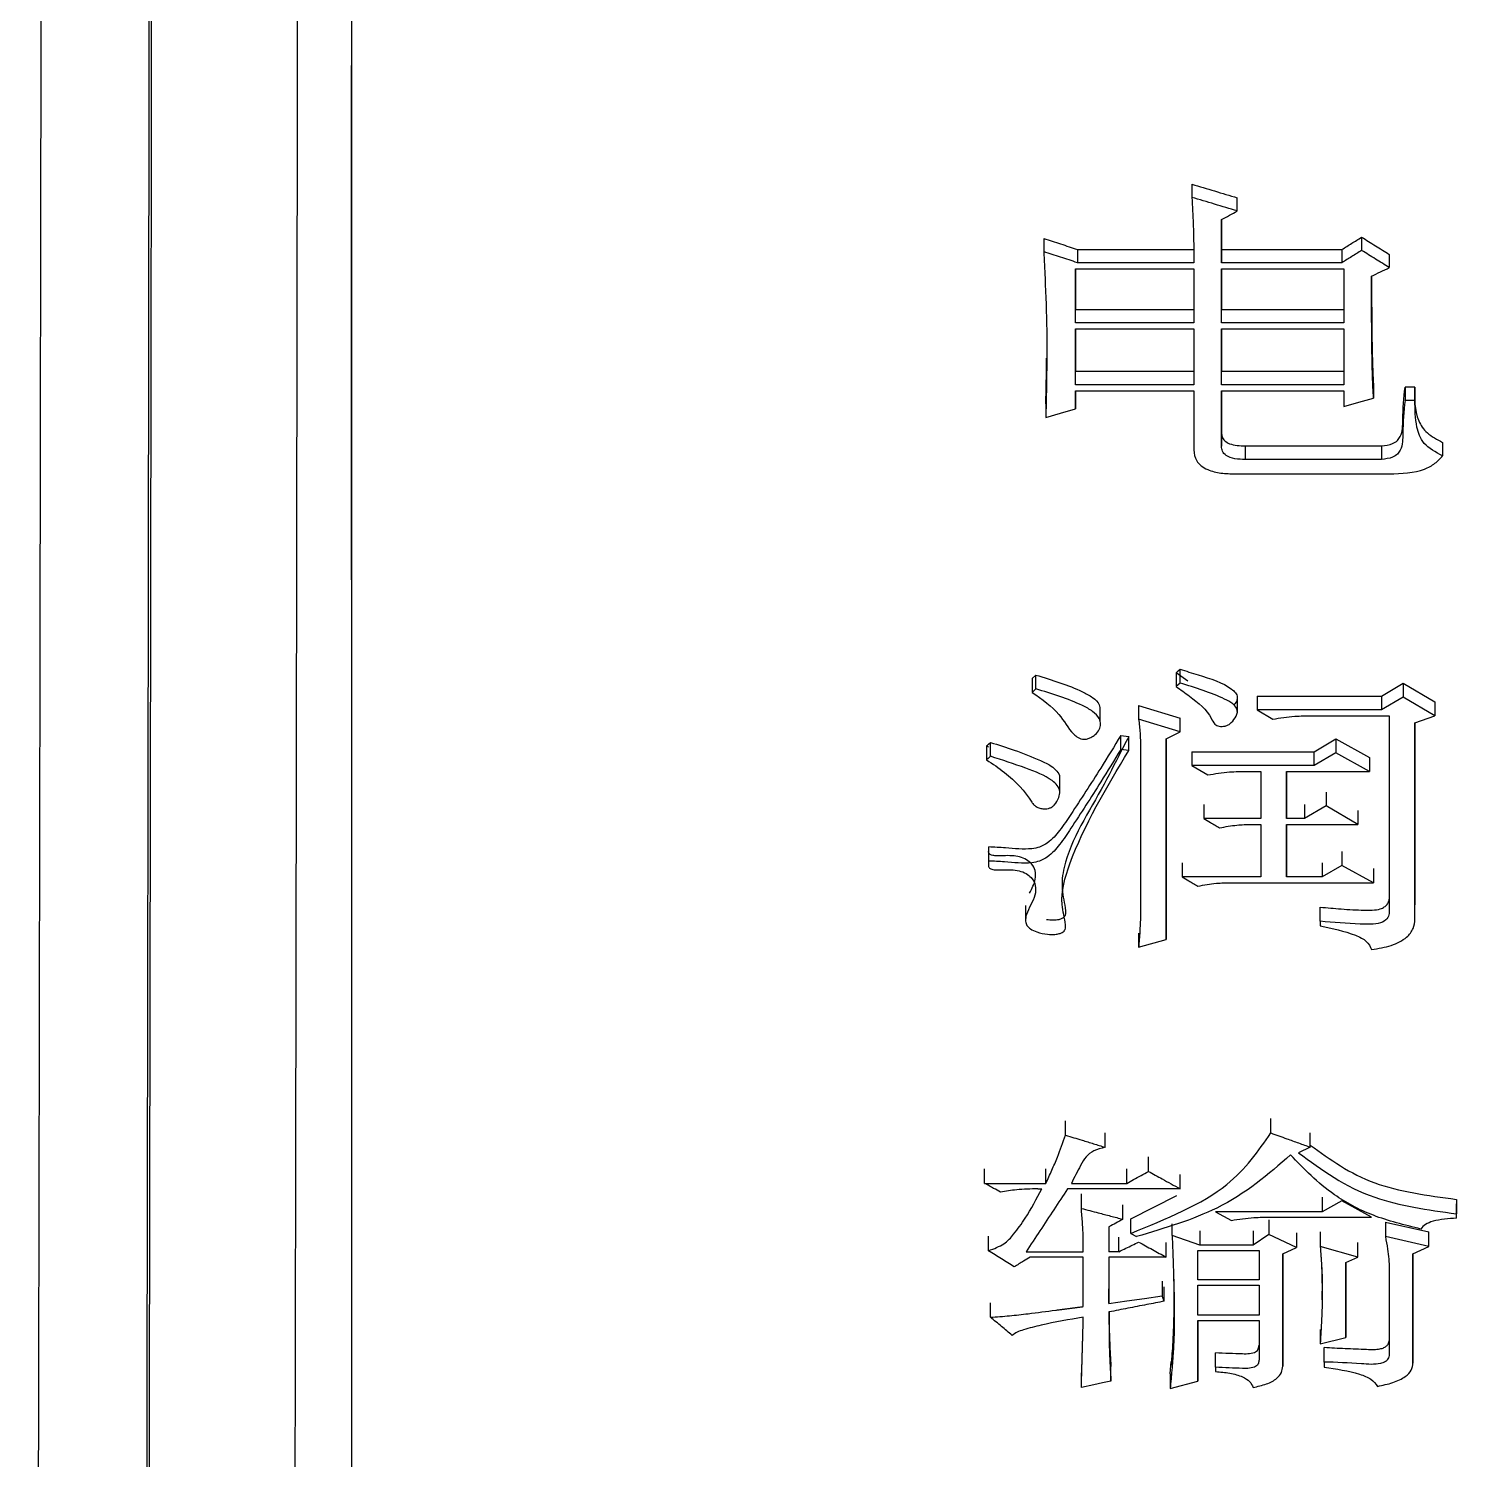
# Model space of a CAD drawing. Header units: millimetres. Extents: x 2126 to 3741, y 477 to 1658.
# Drawn here: x 2347.47 to 2355.29, y 827.18 to 835.02 of the extents above; entities that cross this region are included whole.
import ezdxf

# ---------------------------------------------------------------- set-up
doc = ezdxf.new("R2010")
doc.units = ezdxf.units.MM

msp = doc.modelspace()

# ---------------------------------------------------------------- linework, layer by layer
at = {"color": 7, "linetype": 'Continuous', "lineweight": 25}
for p, q in [((2353.8437, 834.1693), (2353.8437, 834.0971)), ((2354.0925, 834.0226), (2354.0925, 834.0949)), ((2354.006, 833.7392), (2354.006, 833.9753)), ((2354.006, 833.9753), (2354.006, 833.8118)), ((2353.0324, 833.8723), (2353.0324, 833.7998)), ((2353.2163, 833.8118), (2353.2163, 833.7392)), ((2353.2163, 833.8118), (2353.8545, 833.8118)), ((2354.006, 833.8118), (2354.006, 833.7392)), ((2354.006, 833.8118), (2354.6658, 833.8118)), ((2354.6658, 833.8118), (2354.6658, 833.7392)), ((2354.774, 833.8791), (2354.774, 833.8065)), ((2353.8545, 833.7392), (2353.2163, 833.7392)), ((2354.6658, 833.7392), (2354.006, 833.7392)), ((2354.9255, 833.7849), (2354.9255, 833.7123)), ((2353.2055, 833.7055), (2353.8545, 833.7055)), ((2353.2055, 833.4105), (2353.2055, 833.7055)), ((2353.2055, 833.7055), (2353.2055, 833.4836)), ((2353.8545, 833.7055), (2353.8545, 833.4105)), ((2354.006, 833.7055), (2354.6767, 833.7055)), ((2354.006, 833.4105), (2354.006, 833.7055)), ((2354.006, 833.7055), (2354.006, 833.4836)), ((2354.6767, 833.7055), (2354.6767, 833.4105)), ((2353.2055, 833.4105), (2353.2055, 833.4836)), ((2353.2055, 833.4836), (2353.8545, 833.4836)), ((2354.006, 833.4105), (2354.006, 833.4836)), ((2354.006, 833.4836), (2354.6767, 833.4836)), ((2353.8545, 833.4105), (2353.2055, 833.4105)), ((2353.2055, 833.3771), (2353.8545, 833.3771)), ((2353.2055, 833.0707), (2353.2055, 833.3771)), ((2353.2055, 833.3771), (2353.2055, 833.1442)), ((2353.8545, 833.3771), (2353.8546, 833.0707)), ((2354.6767, 833.4105), (2354.006, 833.4105)), ((2354.006, 833.3771), (2354.6767, 833.3771)), ((2354.006, 833.0707), (2354.006, 833.3771)), ((2354.006, 833.3771), (2354.006, 833.1442)), ((2354.6767, 833.3771), (2354.6767, 833.0707)), ((2353.2055, 833.0707), (2353.2055, 833.1442)), ((2353.2055, 833.1442), (2353.8546, 833.1442)), ((2354.006, 833.0707), (2354.006, 833.1442)), ((2354.006, 833.1442), (2354.6767, 833.1442)), ((2353.8546, 833.0707), (2353.2055, 833.0707)), ((2353.2055, 833.0376), (2353.8546, 833.0376)), ((2353.2055, 832.9382), (2353.2055, 833.0376)), ((2353.2055, 833.0376), (2353.2055, 833.0118)), ((2353.8546, 833.0376), (2353.8546, 832.7136)), ((2354.6767, 833.0707), (2354.006, 833.0707)), ((2354.006, 833.0376), (2354.6767, 833.0376)), ((2354.006, 832.7334), (2354.006, 833.0376)), ((2354.006, 833.0376), (2354.006, 832.8073)), ((2354.6767, 833.0376), (2354.6767, 832.9514)), ((2354.8389, 833.0714), (2354.8389, 832.9978)), ((2355.012, 833.0581), (2355.012, 832.9845)), ((2355.0661, 833.0581), (2355.012, 833.0581)), ((2355.0661, 832.9845), (2355.0661, 833.0581)), ((2353.0433, 832.9656), (2353.0433, 832.8918)), ((2353.2055, 833.0118), (2353.2055, 832.9382)), ((2355.0661, 832.9845), (2355.012, 832.9845)), ((2354.006, 832.8073), (2354.006, 832.7334)), ((2354.1358, 832.7349), (2354.1358, 832.6609)), ((2354.1358, 832.7349), (2354.8824, 832.7349)), ((2354.8824, 832.7349), (2354.8824, 832.6609)), ((2355.2176, 832.7547), (2355.2176, 832.6807)), ((2354.8824, 832.6609), (2354.1358, 832.6609)), ((2354.0817, 832.582), (2354.9255, 832.582)), ((2352.9676, 831.4607), (2352.9892, 831.4798)), ((2352.9676, 831.4607), (2352.9676, 831.385)), ((2353.7572, 831.4926), (2353.7572, 831.417)), ((2353.8208, 831.4458), (2353.7573, 831.4926)), ((2353.7788, 831.4362), (2353.7788, 831.5118)), ((2352.9892, 831.4042), (2352.9676, 831.385)), ((2354.8822, 831.3649), (2355.0012, 831.4351)), ((2355.0012, 831.4351), (2355.1743, 831.333)), ((2355.0012, 831.4351), (2355.0012, 831.3594)), ((2353.3407, 831.2272), (2353.3407, 831.3031)), ((2353.5517, 831.3139), (2353.7788, 831.2439)), ((2353.5517, 831.3139), (2353.5517, 831.238)), ((2354.0929, 831.277), (2354.0929, 831.3534)), ((2354.2007, 831.3649), (2354.2007, 831.2891)), ((2354.2007, 831.3649), (2354.8822, 831.3649)), ((2354.8822, 831.3649), (2354.8822, 831.2891)), ((2355.0012, 831.3594), (2354.8822, 831.2891)), ((2355.1743, 831.2572), (2355.0012, 831.3594)), ((2355.1743, 831.333), (2355.1743, 831.2572)), ((2353.7788, 831.168), (2353.5517, 831.238)), ((2353.7788, 831.168), (2353.7788, 831.2439)), ((2354.2007, 831.2891), (2354.2873, 831.238)), ((2354.8822, 831.2891), (2354.2007, 831.2891)), ((2354.5036, 831.2572), (2354.9255, 831.2572)), ((2354.9255, 831.2572), (2354.9255, 830.174)), ((2355.0661, 831.2189), (2355.1743, 831.2572)), ((2353.4543, 831.0726), (2353.4543, 831.1487)), ((2353.4543, 831.1487), (2353.4976, 831.1423)), ((2353.7031, 831.1298), (2353.7788, 831.168)), ((2355.0661, 830.1429), (2355.0661, 831.2189)), ((2355.0661, 831.2189), (2355.0661, 830.2202)), ((2352.7188, 831.0917), (2352.7188, 831.0155)), ((2352.729, 831.0844), (2352.7188, 831.0917)), ((2352.7404, 831.0345), (2352.7404, 831.1107)), ((2353.4976, 831.0662), (2353.4543, 831.0726)), ((2353.4976, 831.0662), (2353.4976, 831.1423)), ((2353.7031, 830.0313), (2353.7031, 831.1298)), ((2353.7031, 831.1298), (2353.7031, 830.1087)), ((2354.5144, 831.0599), (2354.6334, 831.1296)), ((2354.6334, 831.1296), (2354.8173, 831.0283)), ((2354.6334, 831.1296), (2354.6334, 831.0535)), ((2353.5625, 831.0599), (2353.5625, 830.2051)), ((2353.8438, 831.0599), (2353.8438, 830.9837)), ((2353.8438, 831.0599), (2354.5144, 831.0599)), ((2354.5144, 830.9837), (2354.5144, 831.0599)), ((2354.6334, 831.0535), (2354.5144, 830.9837)), ((2354.8173, 830.952), (2354.6334, 831.0535)), ((2354.8173, 831.0283), (2354.8173, 830.952)), ((2353.1196, 830.8381), (2353.1196, 830.915)), ((2353.8438, 830.9837), (2353.9303, 830.933)), ((2354.5144, 830.9837), (2353.8438, 830.9837)), ((2354.1466, 830.952), (2354.2224, 830.952)), ((2354.2224, 830.952), (2354.2224, 830.6932)), ((2354.363, 830.952), (2354.8173, 830.952)), ((2354.363, 830.6932), (2354.363, 830.952)), ((2354.363, 830.952), (2354.363, 830.7697)), ((2354.5793, 830.839), (2354.5793, 830.7625)), ((2353.9087, 830.7697), (2353.9087, 830.6932)), ((2354.363, 830.7697), (2354.363, 830.6932)), ((2354.4603, 830.7697), (2354.4603, 830.6932)), ((2354.5793, 830.7625), (2354.4603, 830.6932)), ((2354.7524, 830.6617), (2354.5793, 830.7625)), ((2354.2224, 830.6932), (2353.9087, 830.6932)), ((2354.4603, 830.6932), (2354.363, 830.6932)), ((2354.7524, 830.7383), (2354.7524, 830.6617)), ((2354.1683, 830.6617), (2354.2224, 830.6617)), ((2354.2224, 830.6617), (2354.2224, 830.3734)), ((2354.363, 830.6617), (2354.7524, 830.6617)), ((2354.363, 830.3734), (2354.363, 830.6617)), ((2354.363, 830.6617), (2354.363, 830.4504)), ((2352.7296, 830.5127), (2352.7296, 830.4359)), ((2353.7897, 830.4503), (2353.7897, 830.3734)), ((2354.363, 830.4503), (2354.363, 830.3734)), ((2354.5577, 830.4503), (2354.5577, 830.3734)), ((2354.6659, 830.5127), (2354.6659, 830.4359)), ((2354.2224, 830.3734), (2353.7897, 830.3734)), ((2354.5577, 830.3734), (2354.363, 830.3734)), ((2354.6659, 830.4359), (2354.5577, 830.3734)), ((2354.839, 830.3421), (2354.6659, 830.4359)), ((2354.839, 830.4191), (2354.839, 830.3421)), ((2354.0601, 830.3421), (2354.839, 830.3421)), ((2352.9321, 830.2165), (2352.9321, 830.1388)), ((2353.5625, 830.2822), (2353.5625, 830.2051)), ((2354.5469, 830.1305), (2354.5469, 830.2077)), ((2355.0661, 830.1429), (2355.0661, 830.2201)), ((2354.5469, 830.1305), (2354.5469, 830.1057)), ((2353.5517, 830.0653), (2353.5517, 829.988)), ((2353.7031, 830.1086), (2353.7031, 830.0313)), ((2353.5517, 829.988), (2353.7031, 830.0313)), ((2353.1515, 828.9588), (2353.1515, 829.0373)), ((2354.2765, 828.9708), (2354.2765, 829.0493)), ((2353.3678, 828.8926), (2353.3678, 828.9715)), ((2354.4928, 828.8926), (2354.4928, 828.9712)), ((2354.4928, 828.8926), (2354.4279, 828.8625)), ((2353.6058, 828.7606), (2353.6058, 828.8393)), ((2352.708, 828.6948), (2352.708, 828.7736)), ((2353.0433, 828.6948), (2353.0433, 828.7736)), ((2353.4868, 828.6947), (2353.4868, 828.7736)), ((2353.7789, 828.6649), (2353.7789, 828.7437)), ((2352.708, 828.6948), (2353.0433, 828.6948)), ((2353, 828.6649), (2353.0217, 828.6649)), ((2353.7789, 828.6649), (2353.1623, 828.6649)), ((2353.1839, 828.6948), (2353.4868, 828.6947)), ((2353.238, 828.5575), (2353.238, 828.6365)), ((2353.4652, 828.498), (2353.4652, 828.577)), ((2353.5084, 828.5003), (2353.7615, 828.6289)), ((2354.5577, 828.6186), (2354.5577, 828.5396)), ((2354.6659, 828.5992), (2354.5577, 828.5396)), ((2354.8282, 828.5099), (2354.6659, 828.5992)), ((2355.2933, 828.6067), (2355.2933, 828.5277)), ((2355.2933, 828.5039), (2355.2933, 828.583)), ((2353.9736, 828.5396), (2354.0601, 828.492)), ((2354.5577, 828.5396), (2353.9736, 828.5396)), ((2354.2657, 828.494), (2354.2657, 828.4148)), ((2354.2765, 828.5099), (2354.8282, 828.5099)), ((2354.9039, 828.4825), (2355.1419, 828.4293)), ((2354.9039, 828.4821), (2354.9039, 828.403)), ((2355.2933, 828.5039), (2355.2933, 828.5277)), ((2352.7296, 828.3259), (2352.7296, 828.4052)), ((2353.3895, 828.4564), (2353.3895, 828.32)), ((2353.5084, 828.4208), (2353.5409, 828.403)), ((2353.7356, 828.4089), (2353.7356, 828.4723)), ((2353.887, 828.3556), (2353.7356, 828.4089)), ((2353.887, 828.4348), (2353.887, 828.3556)), ((2354.1791, 828.4348), (2354.1791, 828.3556)), ((2354.2657, 828.4148), (2354.1791, 828.3556)), ((2354.4171, 828.3437), (2354.2657, 828.4148)), ((2354.4171, 828.4229), (2354.4171, 828.3437)), ((2354.5469, 828.4289), (2354.5469, 828.3496)), ((2355.1419, 828.3496), (2354.9039, 828.403)), ((2355.1419, 828.3496), (2355.1419, 828.4289)), ((2353.3895, 828.3993), (2353.3895, 828.32)), ((2353.4435, 828.32), (2353.4435, 828.3993)), ((2353.7032, 828.2905), (2353.7032, 828.3698)), ((2353.8762, 828.326), (2354.2116, 828.326)), ((2353.8762, 828.1665), (2353.8762, 828.326)), ((2354.1791, 828.3556), (2353.887, 828.3556)), ((2354.2116, 828.326), (2354.2116, 828.1665)), ((2354.3414, 828.3082), (2354.4171, 828.3437)), ((2354.7524, 828.2905), (2354.5469, 828.3496)), ((2354.7524, 828.2905), (2354.7524, 828.3698)), ((2355.0553, 828.3082), (2355.1419, 828.3496)), ((2352.9351, 828.32), (2353.2488, 828.32)), ((2353.2488, 828.2905), (2352.9568, 828.2905)), ((2353.2488, 828.0196), (2353.2488, 828.2905)), ((2353.4435, 828.32), (2353.3895, 828.32)), ((2353.7032, 828.2905), (2353.3895, 828.2905)), ((2353.3895, 828.2905), (2353.3895, 828.0372)), ((2353.8762, 828.1665), (2353.8762, 828.246)), ((2354.3414, 827.6927), (2354.3414, 828.3082)), ((2354.3414, 828.3082), (2354.3414, 827.7732)), ((2354.6875, 828.2609), (2354.7524, 828.2905)), ((2355.0553, 827.7101), (2355.0553, 828.3082)), ((2355.0553, 828.3082), (2355.0553, 827.7906)), ((2354.9255, 828.2255), (2354.9255, 827.7508)), ((2353.3895, 828.0372), (2353.3895, 828.1168)), ((2353.6815, 828.1579), (2353.6815, 828.0783)), ((2353.6923, 828.0489), (2353.6923, 828.1285)), ((2354.2116, 828.1665), (2353.8762, 828.1665)), ((2353.8762, 828.1371), (2354.2116, 828.1371)), ((2353.8762, 827.9727), (2353.8762, 828.1371)), ((2354.2116, 828.1371), (2354.2116, 827.9727)), ((2352.7404, 827.961), (2352.7404, 828.0407)), ((2353.6923, 828.0489), (2353.6815, 828.0783)), ((2353.8762, 827.9727), (2353.8762, 828.0524)), ((2354.2116, 827.9727), (2353.8762, 827.9727)), ((2353.8762, 827.9434), (2354.2116, 827.9434)), ((2353.8762, 827.6114), (2353.8762, 827.9434)), ((2353.8762, 827.9434), (2353.8762, 827.692)), ((2354.2116, 827.9434), (2354.2116, 827.7276)), ((2354.5469, 827.8948), (2354.5469, 827.8149)), ((2354.6875, 827.9297), (2354.6875, 827.8499)), ((2354.2116, 827.8074), (2354.2116, 827.7274)), ((2354.5469, 827.8149), (2354.6875, 827.8499)), ((2354.5685, 827.7159), (2354.5685, 827.7959)), ((2355.0553, 827.7901), (2355.0553, 827.7101)), ((2353.7248, 827.6515), (2353.7305, 827.719)), ((2353.9736, 827.6869), (2353.9736, 827.7669)), ((2354.3414, 827.7727), (2354.3414, 827.6927)), ((2354.5685, 827.7159), (2354.5685, 827.6869)), ((2353.238, 827.5767), (2353.238, 827.6569)), ((2353.4003, 827.6114), (2353.4003, 827.692)), ((2353.7248, 827.6511), (2353.7248, 827.5709)), ((2353.8762, 827.6916), (2353.8762, 827.6114)), ((2353.9736, 827.6869), (2353.9736, 827.6636)), ((2353.7248, 827.5709), (2353.8762, 827.6114))]:
    msp.add_line(p, q, dxfattribs=at)
at = {"color": 7, "linetype": 'Continuous', "lineweight": 25, "flags": 128}
for points in [[(2354.6767, 832.9514), (2354.7578, 832.9746), (2354.8389, 832.9978)], [(2353.0433, 832.8918), (2353.1244, 832.915), (2353.2055, 832.9382)], [(2352.9892, 831.4042), (2352.9892, 831.4322), (2352.9892, 831.456), (2352.9892, 831.4798)], [(2353.7572, 831.4926), (2353.7627, 831.4974), (2353.7681, 831.5022), (2353.7788, 831.5118)], [(2353.7788, 831.4362), (2353.768, 831.4266), (2353.7572, 831.417)], [(2352.7188, 831.0917), (2352.7243, 831.0965), (2352.7298, 831.1013), (2352.7404, 831.1107)], [(2352.7404, 831.0345), (2352.7349, 831.0297), (2352.7269, 831.0226), (2352.7188, 831.0155)], [(2352.7296, 830.5377), (2352.7296, 830.5093), (2352.7296, 830.4609)], [(2353.5084, 828.4208), (2353.5084, 828.4561), (2353.5084, 828.4782), (2353.5084, 828.4999)], [(2353.3895, 828.0372), (2353.4868, 828.0509), (2353.5842, 828.0646), (2353.6815, 828.0783)], [(2353.4003, 827.6114), (2353.3533, 827.6014), (2353.3063, 827.5913), (2353.238, 827.5767)]]:
    msp.add_lwpolyline(points, dxfattribs=at)
at = {"color": 7, "linetype": 'Continuous', "lineweight": 25}
for points, knots in [([(2347.566, 903.2699), (2347.5668, 900.2452), (2347.5685, 894.2087), (2347.5688, 885.0556), (2347.5675, 876.0137), (2347.5645, 867.1863), (2347.5599, 858.6941), (2347.5547, 851.8497), (2347.5496, 846.3926), (2347.5449, 842.0398), (2347.5394, 837.5819), (2347.5328, 833.1033), (2347.5256, 828.9695), (2347.5179, 825.229), (2347.5097, 821.9108), (2347.5007, 818.8755), (2347.4908, 816.2233), (2347.4801, 813.9884), (2347.4725, 813.0105), (2347.4687, 812.5113)], [0, 0, 0, 0, 0.074691, 0.149062, 0.223115, 0.296848, 0.370262, 0.443356, 0.483243, 0.526636, 0.573536, 0.623941, 0.677851, 0.725458, 0.775499, 0.827974, 0.882883, 0.940225, 1, 1, 1, 1]), ([(2348.0737, 813.2543), (2348.0782, 813.9792), (2348.0874, 815.4289), (2348.1003, 819.2192), (2348.1123, 824.1173), (2348.1233, 830.158), (2348.133, 837.2059), (2348.1413, 845.1488), (2348.148, 853.8486), (2348.1531, 863.1554), (2348.1559, 871.5973), (2348.1572, 878.8774), (2348.1574, 882.881), (2348.1575, 884.8828)], [0, 0, 0, 0, 0.0981345, 0.196269, 0.2944034, 0.3925379, 0.4906723, 0.5888066, 0.686941, 0.7850753, 0.8832097, 0.9416048, 1, 1, 1, 1]), ([(2348.0876, 813.7911), (2348.0909, 814.2908), (2348.0974, 815.2767), (2348.1067, 817.5572), (2348.1154, 820.318), (2348.1234, 823.5464), (2348.1307, 827.157), (2348.1384, 831.703), (2348.1461, 837.3062), (2348.1533, 844.0249), (2348.1591, 850.9275), (2348.1636, 857.857), (2348.1668, 864.681), (2348.1691, 871.2911), (2348.1704, 877.6009), (2348.1708, 882.1053), (2348.1709, 884.488), (2348.1709, 884.8828)], [0, 0, 0, 0, 0.07139, 0.140843, 0.208359, 0.273937, 0.337578, 0.399281, 0.488173, 0.572709, 0.652888, 0.72871, 0.800173, 0.867277, 0.930021, 0.988406, 1, 1, 1, 1]), ([(2348.969, 884.8828), (2348.9689, 883.6105), (2348.9688, 881.2841), (2348.9684, 877.9206), (2348.9679, 874.7875), (2348.9672, 871.6713), (2348.9662, 868.5776), (2348.9651, 865.5121), (2348.9638, 862.4806), (2348.9617, 858.2266), (2348.9584, 852.6862), (2348.9532, 845.9423), (2348.9465, 839.2147), (2348.9391, 833.4937), (2348.9315, 828.7732), (2348.9241, 824.9705), (2348.9159, 821.5364), (2348.9068, 818.578), (2348.8971, 816.1245), (2348.8903, 815.079), (2348.8868, 814.5471)], [0, 0, 0, 0, 0.037781, 0.069081, 0.100468, 0.131943, 0.163506, 0.195157, 0.226895, 0.258722, 0.330934, 0.408983, 0.49287, 0.582593, 0.645672, 0.711347, 0.779618, 0.850484, 0.923944, 1, 1, 1, 1]), ([(2349.237, 877.7438), (2349.237, 877.0974), (2349.2371, 873.8621), (2349.2371, 868.1101), (2349.2372, 861.9106), (2349.2372, 855.9011), (2349.2373, 851.2617), (2349.2373, 845.7245), (2349.2373, 841.5161), (2349.2374, 836.5816), (2349.2374, 831.9839), (2349.2375, 827.8888), (2349.2375, 824.2072), (2349.2376, 821.5987), (2349.2376, 818.7886), (2349.2377, 816.9183), (2349.2378, 814.8901), (2349.2379, 814.1338), (2349.2379, 813.6051)], [0, 0, 0, 0, 0.020124, 0.100733, 0.181328, 0.221587, 0.302184, 0.342442, 0.423039, 0.463298, 0.543894, 0.624491, 0.664749, 0.745346, 0.785604, 0.8662, 0.906458, 1, 1, 1, 1]), ([(2349.2374, 832.0008), (2349.2374, 832.4403), (2349.2374, 833.3214), (2349.2374, 834.319), (2349.2374, 834.8189)], [0, 0, 0, 0, 0.498815, 1, 1, 1, 1]), ([(2353.8437, 834.1693), (2353.8852, 834.1569), (2353.9681, 834.1321), (2354.0511, 834.1073), (2354.0925, 834.0949)], [0, 0, 0, 0, 0.5, 1, 1, 1, 1]), ([(2353.8437, 834.0971), (2353.8465, 834.048), (2353.8513, 833.9637), (2353.8538, 833.8444), (2353.8543, 833.7743), (2353.8545, 833.7392)], [0, 0, 0, 0, 0.41049, 0.705225, 1, 1, 1, 1]), ([(2354.0925, 834.0226), (2354.0511, 834.035), (2353.9681, 834.0599), (2353.8852, 834.0847), (2353.8437, 834.0971)], [0, 0, 0, 0, 0.499999, 1, 1, 1, 1]), ([(2354.006, 833.9753), (2354.0204, 833.9832), (2354.0493, 833.9989), (2354.0781, 834.0147), (2354.0925, 834.0226)], [0, 0, 0, 0, 0.500001, 1, 1, 1, 1]), ([(2353.0324, 833.8723), (2353.0631, 833.8622), (2353.1244, 833.8421), (2353.1857, 833.8219), (2353.2163, 833.8118)], [0, 0, 0, 0, 0.5, 1, 1, 1, 1]), ([(2354.6658, 833.8118), (2354.6839, 833.823), (2354.7199, 833.8454), (2354.756, 833.8678), (2354.774, 833.8791)], [0, 0, 0, 0, 0.5, 1, 1, 1, 1]), ([(2354.774, 833.8791), (2354.7993, 833.8634), (2354.8497, 833.832), (2354.9002, 833.8006), (2354.9255, 833.7849)], [0, 0, 0, 0, 0.499999, 1, 1, 1, 1]), ([(2353.0324, 833.7998), (2353.0347, 833.7517), (2353.0414, 833.6073), (2353.0495, 833.3837), (2353.0485, 833.1292), (2353.045, 832.9709), (2353.0433, 832.8918)], [0, 0, 0, 0, 0.157705, 0.473128, 0.736533, 1, 1, 1, 1]), ([(2353.2163, 833.7392), (2353.1857, 833.7493), (2353.1244, 833.7695), (2353.0631, 833.7897), (2353.0324, 833.7998)], [0, 0, 0, 0, 0.5, 1, 1, 1, 1]), ([(2354.774, 833.8065), (2354.756, 833.7953), (2354.7199, 833.7728), (2354.6839, 833.7504), (2354.6658, 833.7392)], [0, 0, 0, 0, 0.499999, 1, 1, 1, 1]), ([(2354.9255, 833.7123), (2354.9002, 833.728), (2354.8497, 833.7594), (2354.7993, 833.7908), (2354.774, 833.8065)], [0, 0, 0, 0, 0.499999, 1, 1, 1, 1]), ([(2354.8281, 833.6652), (2354.8443, 833.673), (2354.8768, 833.6887), (2354.9092, 833.7044), (2354.9255, 833.7123)], [0, 0, 0, 0, 0.5, 1, 1, 1, 1]), ([(2354.8389, 832.9978), (2354.837, 833.0362), (2354.8347, 833.0795), (2354.8327, 833.1422), (2354.8314, 833.2049), (2354.8298, 833.2822), (2354.8294, 833.3596), (2354.829, 833.4081), (2354.8288, 833.4421), (2354.8287, 833.4615), (2354.8287, 833.4736), (2354.8286, 833.4833), (2354.8286, 833.493), (2354.8285, 833.5028), (2354.8285, 833.5149), (2354.8285, 833.5246), (2354.8284, 833.5368), (2354.8284, 833.5465), (2354.8284, 833.5587), (2354.8283, 833.5684), (2354.8283, 833.5781), (2354.8283, 833.5879), (2354.8283, 833.5976), (2354.8282, 833.6098), (2354.8282, 833.6183), (2354.8282, 833.6268), (2354.8282, 833.6317), (2354.8282, 833.6378), (2354.8282, 833.6426), (2354.8281, 833.6475), (2354.8281, 833.6523), (2354.8281, 833.6582), (2354.8281, 833.6629), (2354.8281, 833.6652)], [0, 0, 0, 0, 0.174064, 0.195822, 0.282854, 0.456917, 0.543949, 0.63098, 0.674496, 0.696253, 0.718011, 0.72889, 0.739769, 0.761527, 0.772406, 0.794164, 0.805043, 0.8268, 0.837679, 0.859437, 0.870316, 0.881195, 0.902953, 0.913832, 0.93559, 0.941029, 0.951908, 0.957347, 0.968226, 0.973666, 0.979105, 0.989553, 1, 1, 1, 1]), ([(2354.8283, 833.6653), (2354.8285, 833.6117), (2354.8287, 833.5191), (2354.8296, 833.4076), (2354.8302, 833.3399), (2354.8308, 833.306), (2354.8314, 833.2819), (2354.8324, 833.2288), (2354.8344, 833.1569), (2354.8377, 833.0949), (2354.8389, 833.0714)], [0, 0, 0, 0, 0.269347, 0.464835, 0.56258, 0.611452, 0.635888, 0.68476, 0.880254, 1, 1, 1, 1]), ([(2353.0433, 832.9656), (2353.0444, 833.0129), (2353.0465, 833.0961), (2353.0469, 833.1799), (2353.0471, 833.2161)], [0, 0, 0, 0, 0.568277, 1, 1, 1, 1]), ([(2354.8824, 832.7349), (2354.9042, 832.7376), (2354.9381, 832.7417), (2354.9716, 832.7639), (2355.0001, 832.8073), (2354.9971, 832.9083), (2355.0061, 832.9986), (2355.012, 833.0581)], [0, 0, 0, 0, 0.11952, 0.186238, 0.251201, 0.506978, 1, 1, 1, 1]), ([(2355.0661, 833.0581), (2355.0639, 832.9955), (2355.0609, 832.908), (2355.1276, 832.8015), (2355.1872, 832.7705), (2355.2176, 832.7547)], [0, 0, 0, 0, 0.552607, 0.772172, 1, 1, 1, 1]), ([(2355.012, 832.9845), (2355.0061, 832.925), (2354.9971, 832.8345), (2355.0001, 832.7334), (2354.9716, 832.6899), (2354.9381, 832.6677), (2354.9042, 832.6636), (2354.8824, 832.6609)], [0, 0, 0, 0, 0.493123, 0.748949, 0.813909, 0.880596, 1, 1, 1, 1]), ([(2355.2176, 832.6807), (2355.1794, 832.7016), (2355.1046, 832.7426), (2355.0676, 832.8568), (2355.0667, 832.9361), (2355.0661, 832.9845)], [0, 0, 0, 0, 0.287877, 0.565058, 1, 1, 1, 1]), ([(2354.006, 832.8073), (2354.0065, 832.7996), (2354.0076, 832.7842), (2354.0223, 832.7623), (2354.063, 832.738), (2354.1056, 832.7362), (2354.1358, 832.7349)], [0, 0, 0, 0, 0.177833, 0.357864, 0.544114, 1, 1, 1, 1]), ([(2354.1358, 832.6609), (2354.117, 832.6615), (2354.08, 832.6627), (2354.0321, 832.6784), (2354.0082, 832.706), (2354.0067, 832.7243), (2354.006, 832.7334)], [0, 0, 0, 0, 0.293264, 0.577264, 0.790624, 1, 1, 1, 1]), ([(2353.8546, 832.7136), (2353.8566, 832.6928), (2353.8608, 832.6507), (2353.9223, 832.6026), (2354.0031, 832.5842), (2354.0554, 832.5827), (2354.0817, 832.582)], [0, 0, 0, 0, 0.266734, 0.54095, 0.768753, 1, 1, 1, 1]), ([(2354.9255, 832.582), (2354.9936, 832.5842), (2355.0877, 832.5873), (2355.1787, 832.6384), (2355.2047, 832.6667), (2355.2176, 832.6807)], [0, 0, 0, 0, 0.57016, 0.787713, 1, 1, 1, 1]), ([(2352.9892, 831.4798), (2353.0776, 831.4528), (2353.1887, 831.419), (2353.3005, 831.3591), (2353.335, 831.3274), (2353.3383, 831.3068), (2353.3392, 831.3016)], [0, 0, 0, 0, 0.631823, 0.79327, 0.948374, 1, 1, 1, 1]), ([(2353.7788, 831.5118), (2353.8114, 831.5016), (2353.9096, 831.4708), (2354.0264, 831.4357), (2354.0841, 831.383), (2354.0955, 831.3593), (2354.0896, 831.3353), (2354.0793, 831.3213), (2354.0741, 831.3143)], [0, 0, 0, 0, 0.229685, 0.691562, 0.770769, 0.85031, 0.924651, 1, 1, 1, 1]), ([(2352.9676, 831.385), (2353.0226, 831.3466), (2353.1201, 831.2788), (2353.1667, 831.1818), (2353.2144, 831.1392), (2353.2348, 831.1301), (2353.2528, 831.127), (2353.272, 831.1301), (2353.2934, 831.1389), (2353.3177, 831.1551), (2353.3387, 831.1801), (2353.3448, 831.2108), (2353.3372, 831.2468), (2353.3013, 831.2833), (2353.1878, 831.3431), (2353.0772, 831.3771), (2352.9892, 831.4042)], [0, 0, 0, 0, 0.207529, 0.367372, 0.400836, 0.41667, 0.431354, 0.448141, 0.466694, 0.497248, 0.538464, 0.578549, 0.619959, 0.682145, 0.746849, 1, 1, 1, 1]), ([(2353.7573, 831.417), (2353.7818, 831.3995), (2353.8557, 831.3468), (2353.9373, 831.2796), (2353.9609, 831.2171), (2353.9794, 831.2033), (2353.9934, 831.1989), (2354.0095, 831.1978), (2354.027, 831.2), (2354.0453, 831.2067), (2354.0676, 831.2251), (2354.0833, 831.2492), (2354.0955, 831.2764), (2354.0887, 831.3002), (2354.0665, 831.3264), (2354.003, 831.3597), (2353.9058, 831.3974), (2353.8213, 831.4232), (2353.7788, 831.4362)], [0, 0, 0, 0, 0.109185, 0.329159, 0.383764, 0.397994, 0.412315, 0.428913, 0.44575, 0.465116, 0.490353, 0.552222, 0.585254, 0.61868, 0.660425, 0.720614, 0.859403, 1, 1, 1, 1]), ([(2353.5517, 831.238), (2353.555, 831.2127), (2353.5606, 831.1704), (2353.5618, 831.1109), (2353.5623, 831.0769), (2353.5625, 831.0599)], [0, 0, 0, 0, 0.426865, 0.713404, 1, 1, 1, 1]), ([(2354.2873, 831.238), (2354.327, 831.2444), (2354.3982, 831.2557), (2354.4713, 831.2567), (2354.5036, 831.2572)], [0, 0, 0, 0, 0.558835, 1, 1, 1, 1]), ([(2353.4543, 831.1487), (2353.4179, 831.0891), (2353.329, 830.9438), (2353.2163, 830.7706), (2353.1245, 830.6322), (2353.0705, 830.5696), (2353.0136, 830.5364), (2352.9342, 830.521), (2352.8392, 830.5328), (2352.7604, 830.5364), (2352.7296, 830.5378)], [0, 0, 0, 0, 0.221958, 0.540906, 0.653572, 0.74861, 0.789223, 0.822078, 0.930486, 1, 1, 1, 1]), ([(2353.4543, 831.0726), (2353.4179, 831.0129), (2353.3291, 830.8676), (2353.2164, 830.6942), (2353.1245, 830.5556), (2353.0705, 830.4927), (2353.0133, 830.4594), (2352.9322, 830.4439), (2352.8374, 830.4558), (2352.7587, 830.4595), (2352.7296, 830.4609)], [0, 0, 0, 0, 0.221772, 0.540825, 0.653503, 0.748944, 0.789647, 0.822549, 0.93445, 1, 1, 1, 1]), ([(2352.7404, 831.1107), (2352.7839, 831.0972), (2352.8783, 831.0679), (2352.9884, 831.0239), (2353.0695, 830.9859), (2353.1059, 830.9547), (2353.1205, 830.9303), (2353.1186, 830.917), (2353.1183, 830.9151)], [0, 0, 0, 0, 0.286903, 0.6225, 0.772264, 0.876903, 0.981839, 1, 1, 1, 1]), ([(2353.4976, 831.1423), (2353.4884, 831.1249), (2353.4422, 831.038), (2353.3262, 830.7978), (2353.1548, 830.545), (2353.1247, 830.3061), (2353.1495, 830.2205), (2353.1518, 830.1688), (2353.144, 830.1538), (2353.1316, 830.1448), (2353.1112, 830.138), (2353.0818, 830.1346), (2353.0595, 830.1374), (2353.0473, 830.1389)], [0, 0, 0, 0, 0.049956, 0.249704, 0.686626, 0.796056, 0.90562, 0.927942, 0.938242, 0.948634, 0.960298, 0.978294, 1, 1, 1, 1]), ([(2352.7188, 831.0155), (2352.7523, 830.993), (2352.8537, 830.925), (2352.9331, 830.8369), (2352.9769, 830.768), (2352.9942, 830.7557), (2353.0156, 830.7486), (2353.0375, 830.7462), (2353.0576, 830.7483), (2353.0753, 830.7552), (2353.0985, 830.7748), (2353.1149, 830.8049), (2353.1228, 830.8422), (2353.1091, 830.8751), (2353.0531, 830.9247), (2352.9226, 830.9757), (2352.8048, 831.0137), (2352.7404, 831.0345)], [0, 0, 0, 0, 0.118687, 0.359196, 0.382949, 0.402078, 0.421221, 0.441113, 0.455768, 0.470499, 0.490908, 0.548405, 0.590663, 0.633125, 0.674263, 0.821869, 1, 1, 1, 1]), ([(2352.7296, 830.4359), (2352.7297, 830.433), (2352.73, 830.4282), (2352.7346, 830.4219), (2352.7421, 830.4173), (2352.7587, 830.4128), (2352.8006, 830.4116), (2352.8528, 830.4157), (2352.9083, 830.4059), (2352.9445, 830.3889), (2352.9728, 830.3621), (2352.9903, 830.3229), (2352.9848, 830.2538), (2352.9403, 830.1921), (2352.9296, 830.1354), (2352.9376, 830.1079), (2352.959, 830.0869), (2352.9981, 830.0693), (2353.045, 830.0592), (2353.0879, 830.0577), (2353.1156, 830.0617), (2353.133, 830.0682), (2353.1438, 830.0765), (2353.1519, 830.0911), (2353.1496, 830.1405), (2353.1152, 830.2589), (2353.2107, 830.588), (2353.3754, 830.8625), (2353.4976, 831.0662)], [0, 0, 0, 0, 0.005261, 0.008837, 0.012422, 0.017277, 0.029828, 0.061172, 0.078769, 0.096459, 0.112862, 0.137643, 0.170618, 0.238675, 0.261666, 0.275651, 0.289759, 0.306991, 0.331345, 0.347224, 0.357105, 0.364402, 0.370592, 0.376767, 0.392657, 0.46137, 0.600195, 1, 1, 1, 1]), ([(2353.9303, 830.933), (2353.97, 830.9393), (2354.0412, 830.9506), (2354.1144, 830.9516), (2354.1466, 830.952)], [0, 0, 0, 0, 0.558836, 1, 1, 1, 1]), ([(2353.9087, 830.6932), (2353.921, 830.686), (2353.9416, 830.674), (2353.9705, 830.6572), (2353.987, 830.6476), (2353.9952, 830.6428)], [0, 0, 0, 0, 0.42837, 0.714189, 1, 1, 1, 1]), ([(2353.9952, 830.6428), (2354.0269, 830.6486), (2354.0836, 830.6588), (2354.1423, 830.6608), (2354.1683, 830.6617)], [0, 0, 0, 0, 0.558879, 1, 1, 1, 1]), ([(2352.9542, 830.2854), (2352.9674, 830.3103), (2352.9886, 830.3503), (2352.9884, 830.406), (2352.97, 830.443), (2352.9396, 830.4693), (2352.9015, 830.4846), (2352.8565, 830.4912), (2352.8173, 830.4899), (2352.7839, 830.4891), (2352.7624, 830.4898), (2352.7469, 830.4927), (2352.7376, 830.4966), (2352.7316, 830.5022), (2352.7296, 830.5079), (2352.7296, 830.5115), (2352.7296, 830.5128)], [0, 0, 0, 0, 0.228435, 0.365959, 0.47747, 0.560756, 0.644414, 0.72173, 0.812952, 0.861162, 0.908003, 0.931324, 0.949965, 0.968751, 0.989061, 1, 1, 1, 1]), ([(2352.7296, 830.4609), (2352.7296, 830.4562), (2352.7296, 830.4479), (2352.7296, 830.4395), (2352.7296, 830.4359)], [0, 0, 0, 0, 0.56, 1, 1, 1, 1]), ([(2353.7897, 830.3734), (2353.802, 830.3662), (2353.8226, 830.3543), (2353.8515, 830.3377), (2353.868, 830.3282), (2353.8762, 830.3234)], [0, 0, 0, 0, 0.428365, 0.714185, 1, 1, 1, 1]), ([(2353.8762, 830.3234), (2353.9098, 830.3295), (2353.97, 830.3405), (2354.0325, 830.3416), (2354.0601, 830.3421)], [0, 0, 0, 0, 0.558545, 1, 1, 1, 1]), ([(2354.5469, 830.2078), (2354.5852, 830.2045), (2354.6653, 830.1975), (2354.7608, 830.1918), (2354.8325, 830.1913), (2354.872, 830.1956), (2354.8989, 830.2084), (2354.9152, 830.2235), (2354.9226, 830.2384), (2354.9248, 830.2481), (2354.9255, 830.2512)], [0, 0, 0, 0, 0.268829, 0.56133, 0.664341, 0.768404, 0.830798, 0.892792, 0.965759, 1, 1, 1, 1]), ([(2353.5625, 830.2051), (2353.5622, 830.1833), (2353.5617, 830.1397), (2353.5583, 830.0672), (2353.5541, 830.0168), (2353.5517, 829.988)], [0, 0, 0, 0, 0.300385, 0.600783, 1, 1, 1, 1]), ([(2354.9255, 830.174), (2354.9226, 830.1639), (2354.9168, 830.1433), (2354.8786, 830.1177), (2354.8223, 830.1134), (2354.7119, 830.1165), (2354.6199, 830.1243), (2354.5469, 830.1305)], [0, 0, 0, 0, 0.1108835, 0.2260486, 0.356903, 0.4892019, 1, 1, 1, 1]), ([(2354.8281, 829.9756), (2354.8652, 829.9817), (2354.9379, 829.9937), (2355.0208, 830.0362), (2355.0614, 830.0902), (2355.0645, 830.1254), (2355.0661, 830.1429)], [0, 0, 0, 0, 0.292671, 0.574804, 0.788903, 1, 1, 1, 1]), ([(2354.5469, 830.1057), (2354.6133, 830.0918), (2354.7049, 830.0728), (2354.8056, 830.0237), (2354.8208, 829.9914), (2354.8281, 829.9756)], [0, 0, 0, 0, 0.5729384, 0.7913837, 1, 1, 1, 1]), ([(2353.0433, 828.6948), (2353.0545, 828.7186), (2353.0768, 828.7663), (2353.1138, 828.8541), (2353.137, 828.9186), (2353.1515, 828.9588)], [0, 0, 0, 0, 0.274107, 0.548239, 1, 1, 1, 1]), ([(2353.1515, 828.9588), (2353.1816, 828.9495), (2353.2327, 828.9339), (2353.3048, 828.9118), (2353.3468, 828.899), (2353.3678, 828.8926)], [0, 0, 0, 0, 0.417909, 0.708955, 1, 1, 1, 1]), ([(2353.5084, 828.4208), (2353.7039, 828.5002), (2354.047, 828.6397), (2354.2074, 828.8712), (2354.2765, 828.9708)], [0, 0, 0, 0, 0.569597, 1, 1, 1, 1]), ([(2354.2765, 828.9708), (2354.3055, 828.9603), (2354.3561, 828.942), (2354.4282, 828.9159), (2354.4713, 828.9004), (2354.4928, 828.8926)], [0, 0, 0, 0, 0.402386, 0.701193, 1, 1, 1, 1]), ([(2353.3678, 828.8926), (2353.3465, 828.8868), (2353.3046, 828.8754), (2353.2575, 828.8388), (2353.2341, 828.7927), (2353.2073, 828.744), (2353.1917, 828.7112), (2353.1839, 828.6948)], [0, 0, 0, 0, 0.178456, 0.349692, 0.567005, 0.783635, 1, 1, 1, 1]), ([(2354.4928, 828.9037), (2354.6012, 828.8255), (2354.8142, 828.6718), (2355.1354, 828.6284), (2355.2933, 828.6071)], [0, 0, 0, 0, 0.508538, 1, 1, 1, 1]), ([(2354.3846, 828.8505), (2354.2622, 828.7443), (2354.04, 828.5517), (2353.6955, 828.4491), (2353.5409, 828.403)], [0, 0, 0, 0, 0.551113, 1, 1, 1, 1]), ([(2355.0986, 828.4445), (2355.0091, 828.4666), (2354.8321, 828.5103), (2354.5786, 828.6484), (2354.4578, 828.7743), (2354.3846, 828.8505)], [0, 0, 0, 0, 0.288018, 0.569196, 1, 1, 1, 1]), ([(2354.4279, 828.8625), (2354.5553, 828.769), (2354.7865, 828.599), (2355.1362, 828.5498), (2355.2933, 828.5277)], [0, 0, 0, 0, 0.550671, 1, 1, 1, 1]), ([(2353.4868, 828.6947), (2353.4993, 828.7016), (2353.5254, 828.7161), (2353.565, 828.738), (2353.5922, 828.7531), (2353.6058, 828.7606)], [0, 0, 0, 0, 0.314652, 0.657325, 1, 1, 1, 1]), ([(2353.6058, 828.7606), (2353.6308, 828.7468), (2353.6721, 828.7239), (2353.7298, 828.692), (2353.7625, 828.6739), (2353.7789, 828.6649)], [0, 0, 0, 0, 0.432644, 0.716322, 1, 1, 1, 1]), ([(2352.7945, 828.647), (2352.7821, 828.6538), (2352.7615, 828.6651), (2352.7327, 828.6811), (2352.7162, 828.6902), (2352.708, 828.6948)], [0, 0, 0, 0, 0.428361, 0.714181, 1, 1, 1, 1]), ([(2352.7296, 828.3259), (2352.7597, 828.3371), (2352.8191, 828.3592), (2352.8763, 828.426), (2352.9481, 828.5253), (2352.9929, 828.6104), (2353.0217, 828.6649)], [0, 0, 0, 0, 0.161067, 0.318631, 0.564031, 1, 1, 1, 1]), ([(2353, 828.6649), (2352.961, 828.664), (2352.8913, 828.6625), (2352.824, 828.6517), (2352.7945, 828.647)], [0, 0, 0, 0, 0.5610734, 1, 1, 1, 1]), ([(2353.1623, 828.6649), (2353.1372, 828.6267), (2353.0869, 828.5499), (2353.0111, 828.435), (2352.9605, 828.3584), (2352.9351, 828.32)], [0, 0, 0, 0, 0.330678, 0.665338, 1, 1, 1, 1]), ([(2355.2933, 828.6071), (2355.2933, 828.6027), (2355.2933, 828.5948), (2355.2933, 828.5868), (2355.2933, 828.5834)], [0, 0, 0, 0, 0.56, 1, 1, 1, 1]), ([(2353.2488, 828.32), (2353.2488, 828.3453), (2353.2487, 828.3975), (2353.2448, 828.4766), (2353.2403, 828.5305), (2353.238, 828.5575)], [0, 0, 0, 0, 0.320269, 0.660054, 1, 1, 1, 1]), ([(2353.238, 828.5575), (2353.2689, 828.5494), (2353.3222, 828.5354), (2353.398, 828.5156), (2353.4428, 828.5038), (2353.4652, 828.498)], [0, 0, 0, 0, 0.4083, 0.70415, 1, 1, 1, 1]), ([(2353.4652, 828.498), (2353.4526, 828.491), (2353.4273, 828.4772), (2353.4021, 828.4633), (2353.3895, 828.4564)], [0, 0, 0, 0, 0.5000008, 1, 1, 1, 1]), ([(2354.0601, 828.492), (2354.1012, 828.4981), (2354.1724, 828.5086), (2354.2455, 828.5095), (2354.2765, 828.5099)], [0, 0, 0, 0, 0.576908, 1, 1, 1, 1]), ([(2355.2933, 828.5039), (2355.2492, 828.501), (2355.1884, 828.4971), (2355.1215, 828.4712), (2355.1061, 828.4533), (2355.0986, 828.4445)], [0, 0, 0, 0, 0.571542, 0.789948, 1, 1, 1, 1]), ([(2353.7356, 828.4089), (2353.7358, 828.4036), (2353.7362, 828.3931), (2353.7368, 828.3774), (2353.7374, 828.3616), (2353.738, 828.3458), (2353.7385, 828.3327), (2353.739, 828.3196), (2353.7394, 828.3091), (2353.7397, 828.2986), (2353.74, 828.2907), (2353.7402, 828.2842), (2353.7406, 828.275), (2353.7409, 828.2658), (2353.7413, 828.2554), (2353.7415, 828.2475), (2353.7419, 828.237), (2353.7422, 828.2266), (2353.7426, 828.2135), (2353.743, 828.203), (2353.7433, 828.1926), (2353.7435, 828.186), (2353.7437, 828.1795), (2353.7439, 828.173), (2353.744, 828.1664), (2353.7442, 828.1599), (2353.7444, 828.1534), (2353.7446, 828.1468), (2353.7448, 828.1403), (2353.7449, 828.1338), (2353.7451, 828.1273), (2353.7452, 828.1207), (2353.7454, 828.1142), (2353.7456, 828.1077), (2353.7457, 828.1012), (2353.746, 828.0868), (2353.7471, 828.0321), (2353.7478, 827.9593), (2353.7466, 827.8867), (2353.7455, 827.8504), (2353.7446, 827.8297), (2353.7439, 827.8142), (2353.7431, 827.7987), (2353.7422, 827.7832), (2353.7414, 827.7703), (2353.7406, 827.7574), (2353.7397, 827.7445), (2353.7387, 827.7316), (2353.7378, 827.7187), (2353.7368, 827.7059), (2353.7355, 827.6904), (2353.7344, 827.6775), (2353.7333, 827.6647), (2353.7322, 827.6518), (2353.7311, 827.639), (2353.7299, 827.6261), (2353.7287, 827.6133), (2353.7275, 827.6005), (2353.7262, 827.5863), (2353.7254, 827.5773), (2353.7248, 827.5709)], [0, 0, 0, 0, 0.018603, 0.037206, 0.055809, 0.074412, 0.093015, 0.102316, 0.120919, 0.130221, 0.139522, 0.148824, 0.153474, 0.172077, 0.181379, 0.19068, 0.199982, 0.218585, 0.227886, 0.246489, 0.255791, 0.265092, 0.269743, 0.279044, 0.288346, 0.292997, 0.302298, 0.311599, 0.31625, 0.325552, 0.334853, 0.339504, 0.348805, 0.358107, 0.362758, 0.372059, 0.409265, 0.558092, 0.632505, 0.669711, 0.688314, 0.706917, 0.72552, 0.744123, 0.762726, 0.772028, 0.790631, 0.809233, 0.818535, 0.837138, 0.855741, 0.874344, 0.883645, 0.902248, 0.920851, 0.930153, 0.948756, 0.967359, 0.97666, 1, 1, 1, 1]), ([(2354.9039, 828.403), (2354.9081, 828.3803), (2354.9158, 828.3394), (2354.9234, 828.2802), (2354.9248, 828.2438), (2354.9255, 828.2255)], [0, 0, 0, 0, 0.38409, 0.691775, 1, 1, 1, 1]), ([(2352.8702, 828.2373), (2352.8468, 828.2521), (2352.7999, 828.2816), (2352.7531, 828.3111), (2352.7296, 828.3259)], [0, 0, 0, 0, 0.5, 1, 1, 1, 1]), ([(2353.4435, 828.32), (2353.4566, 828.3265), (2353.4811, 828.3386), (2353.5172, 828.3563), (2353.5402, 828.3677), (2353.5517, 828.3733)], [0, 0, 0, 0, 0.36195, 0.680974, 1, 1, 1, 1]), ([(2353.5517, 828.3733), (2353.577, 828.3595), (2353.6274, 828.3319), (2353.6779, 828.3043), (2353.7032, 828.2905)], [0, 0, 0, 0, 0.5, 1, 1, 1, 1]), ([(2354.5469, 828.3496), (2354.5483, 828.3313), (2354.5505, 828.3037), (2354.5527, 828.2716), (2354.5537, 828.2555), (2354.5547, 828.2395), (2354.5572, 828.1913), (2354.5588, 828.1272), (2354.5582, 828.0542), (2354.5572, 828.0154), (2354.5564, 827.9926), (2354.5561, 827.9858), (2354.5557, 827.9767), (2354.5554, 827.9676), (2354.5549, 827.9585), (2354.5546, 827.9517), (2354.5543, 827.9448), (2354.5539, 827.9358), (2354.5534, 827.9267), (2354.5529, 827.9176), (2354.5526, 827.9108), (2354.5521, 827.9017), (2354.5516, 827.8926), (2354.5509, 827.8813), (2354.5502, 827.8699), (2354.5494, 827.8563), (2354.5483, 827.838), (2354.5475, 827.8242), (2354.5469, 827.8149)], [0, 0, 0, 0, 0.1024398, 0.1536597, 0.1792697, 0.1920747, 0.2432948, 0.4481938, 0.5506355, 0.6530768, 0.6658817, 0.6786867, 0.6914917, 0.7171016, 0.7299066, 0.7427115, 0.7555165, 0.7683215, 0.7939314, 0.8067364, 0.8195413, 0.8323463, 0.8579562, 0.8707612, 0.8963711, 0.9219811, 0.947591, 1, 1, 1, 1]), ([(2352.9568, 828.2905), (2352.945, 828.2832), (2352.9246, 828.2707), (2352.8958, 828.253), (2352.8787, 828.2425), (2352.8702, 828.2373)], [0, 0, 0, 0, 0.408883, 0.704441, 1, 1, 1, 1]), ([(2354.5532, 828.2626), (2354.5533, 828.2615), (2354.5536, 828.2524), (2354.5572, 828.1641), (2354.5569, 828.1086), (2354.5563, 828.0704), (2354.556, 828.0623), (2354.5558, 828.0574)], [0, 0, 0, 0, 0.061722, 0.491152, 0.730794, 0.835184, 1, 1, 1, 1]), ([(2354.6875, 827.8499), (2354.6875, 827.9493), (2354.6875, 828.0858), (2354.6875, 828.2235), (2354.6875, 828.2609)], [0, 0, 0, 0, 0.728341, 1, 1, 1, 1]), ([(2354.6875, 828.2609), (2354.6875, 828.1874), (2354.6875, 828.0767), (2354.6875, 827.967), (2354.6875, 827.9302)], [0, 0, 0, 0, 0.664139, 1, 1, 1, 1]), ([(2353.7431, 828.1996), (2353.7431, 828.1996), (2353.7431, 828.1996), (2353.7451, 828.1202), (2353.7457, 827.989), (2353.7396, 827.8384), (2353.7342, 827.7529), (2353.7316, 827.7164), (2353.7307, 827.7039), (2353.7303, 827.6988), (2353.7303, 827.6991), (2353.7303, 827.6991)], [0, 0, 0, 0, 0.005956, 0.09253, 0.479471, 0.775614, 0.898514, 0.970424, 0.985739, 0.999253, 1, 1, 1, 1]), ([(2352.7404, 827.961), (2352.7749, 827.9635), (2352.844, 827.9685), (2352.9628, 827.9826), (2353.0536, 827.994), (2353.1134, 828.0018), (2353.126, 828.0035), (2353.1355, 828.0047), (2353.1449, 828.0059), (2353.1528, 828.0069), (2353.1607, 828.008), (2353.167, 828.0088), (2353.1748, 828.0098), (2353.1827, 828.0109), (2353.1906, 828.0119), (2353.1985, 828.0129), (2353.2063, 828.014), (2353.2142, 828.015), (2353.2221, 828.0161), (2353.2299, 828.0171), (2353.2394, 828.0184), (2353.2457, 828.0192), (2353.2488, 828.0196)], [0, 0, 0, 0, 0.201249, 0.402512, 0.701241, 0.738586, 0.757258, 0.77593, 0.794603, 0.813275, 0.822611, 0.841284, 0.85062, 0.869292, 0.887965, 0.897301, 0.915973, 0.934645, 0.943982, 0.962654, 0.981327, 1, 1, 1, 1]), ([(2353.6923, 828.0489), (2353.6603, 828.0427), (2353.5938, 828.0298), (2353.4928, 828.0103), (2353.4239, 827.9969), (2353.3895, 827.9903)], [0, 0, 0, 0, 0.317295, 0.658647, 1, 1, 1, 1]), ([(2352.8594, 827.8616), (2352.8396, 827.8781), (2352.7999, 827.9112), (2352.7602, 827.9444), (2352.7404, 827.961)], [0, 0, 0, 0, 0.499998, 1, 1, 1, 1]), ([(2353.2488, 827.961), (2353.1708, 827.9479), (2353.0588, 827.9292), (2352.9403, 827.8984), (2352.8846, 827.8806), (2352.8677, 827.8679), (2352.8594, 827.8616)], [0, 0, 0, 0, 0.564923, 0.811394, 0.907312, 1, 1, 1, 1]), ([(2353.238, 827.5767), (2353.2381, 827.5785), (2353.2381, 827.5813), (2353.2383, 827.585), (2353.2384, 827.5887), (2353.2385, 827.5933), (2353.2386, 827.5988), (2353.2388, 827.6044), (2353.239, 827.6099), (2353.2391, 827.6154), (2353.2393, 827.621), (2353.2394, 827.6265), (2353.2396, 827.6321), (2353.2397, 827.6376), (2353.2399, 827.6431), (2353.2401, 827.6505), (2353.2403, 827.6579), (2353.2405, 827.6653), (2353.2407, 827.6709), (2353.2408, 827.6764), (2353.241, 827.682), (2353.2411, 827.6875), (2353.2413, 827.6931), (2353.2414, 827.6986), (2353.2416, 827.7042), (2353.2418, 827.7097), (2353.2419, 827.7153), (2353.2421, 827.7208), (2353.2423, 827.7282), (2353.2425, 827.7356), (2353.2427, 827.743), (2353.2428, 827.7486), (2353.243, 827.7542), (2353.2432, 827.7597), (2353.2433, 827.7653), (2353.2435, 827.7709), (2353.2436, 827.7764), (2353.2438, 827.782), (2353.2439, 827.7876), (2353.2441, 827.7931), (2353.2443, 827.8005), (2353.2445, 827.808), (2353.2447, 827.8154), (2353.2449, 827.821), (2353.245, 827.8265), (2353.2452, 827.8321), (2353.2454, 827.8377), (2353.2455, 827.8433), (2353.2457, 827.8488), (2353.2458, 827.8544), (2353.246, 827.86), (2353.2461, 827.8656), (2353.2463, 827.8711), (2353.2465, 827.8786), (2353.2467, 827.886), (2353.2469, 827.8935), (2353.2471, 827.8991), (2353.2472, 827.9046), (2353.2474, 827.9102), (2353.2476, 827.9158), (2353.2477, 827.9214), (2353.2479, 827.927), (2353.248, 827.9326), (2353.2482, 827.9382), (2353.2483, 827.9438), (2353.2486, 827.9514), (2353.2487, 827.9571), (2353.2488, 827.961)], [0, 0, 0, 0, 0.014477, 0.021715, 0.028953, 0.043429, 0.057906, 0.072382, 0.086858, 0.101335, 0.115811, 0.130287, 0.144764, 0.15924, 0.173716, 0.188193, 0.217145, 0.231622, 0.246098, 0.260574, 0.275051, 0.289527, 0.304003, 0.31848, 0.332956, 0.347432, 0.361908, 0.376385, 0.390861, 0.419814, 0.43429, 0.448766, 0.463243, 0.477719, 0.492195, 0.506672, 0.521148, 0.535624, 0.550101, 0.564577, 0.579053, 0.608006, 0.622482, 0.636959, 0.651435, 0.665911, 0.680388, 0.694864, 0.70934, 0.723817, 0.738293, 0.752769, 0.767246, 0.781722, 0.810675, 0.825151, 0.839627, 0.854104, 0.86858, 0.883056, 0.897533, 0.912009, 0.926485, 0.940962, 0.955438, 0.969914, 1, 1, 1, 1]), ([(2353.3895, 827.9903), (2353.3894, 827.9491), (2353.3894, 827.9066), (2353.3899, 827.8617), (2353.39, 827.8553), (2353.3901, 827.8489), (2353.3902, 827.8425), (2353.3903, 827.8373), (2353.3904, 827.8309), (2353.3905, 827.8258), (2353.3906, 827.8194), (2353.3908, 827.8143), (2353.3909, 827.8079), (2353.3911, 827.8014), (2353.3914, 827.7912), (2353.3917, 827.7822), (2353.392, 827.7733), (2353.3922, 827.7669), (2353.3924, 827.7605), (2353.3927, 827.7541), (2353.393, 827.7477), (2353.3933, 827.74), (2353.3936, 827.7324), (2353.3939, 827.726), (2353.3943, 827.7196), (2353.3946, 827.7132), (2353.3949, 827.7068), (2353.3952, 827.7017), (2353.3954, 827.6966), (2353.3957, 827.6915), (2353.396, 827.6851), (2353.3964, 827.6787), (2353.3967, 827.6724), (2353.3971, 827.666), (2353.3979, 827.652), (2353.399, 827.6333), (2353.3999, 827.6173), (2353.4003, 827.6114)], [0, 0, 0, 0, 0.32454, 0.334682, 0.354966, 0.37525, 0.385391, 0.405675, 0.415817, 0.436101, 0.446242, 0.466526, 0.476668, 0.496952, 0.517235, 0.557803, 0.567945, 0.588228, 0.608512, 0.618654, 0.638938, 0.659221, 0.679505, 0.699789, 0.709931, 0.730214, 0.750498, 0.76064, 0.770782, 0.791065, 0.801207, 0.821491, 0.841775, 0.851916, 0.8722, 0.953335, 1, 1, 1, 1]), ([(2353.3897, 827.9913), (2353.3897, 827.9765), (2353.3898, 827.919), (2353.3927, 827.8191), (2353.3978, 827.7344), (2353.4003, 827.692)], [0, 0, 0, 0, 0.147579, 0.573728, 1, 1, 1, 1]), ([(2353.9736, 827.7674), (2354.0229, 827.7652), (2354.0851, 827.7624), (2354.1593, 827.7607), (2354.1958, 827.769), (2354.2101, 827.7888), (2354.2111, 827.8017), (2354.2116, 827.808)], [0, 0, 0, 0, 0.513666, 0.647616, 0.773872, 0.888864, 1, 1, 1, 1]), ([(2354.5685, 827.7964), (2354.6068, 827.7941), (2354.6842, 827.7896), (2354.7751, 827.7871), (2354.8388, 827.7837), (2354.872, 827.7861), (2354.8959, 827.7935), (2354.9129, 827.8041), (2354.9209, 827.8174), (2354.9241, 827.8269), (2354.9256, 827.8312)], [0, 0, 0, 0, 0.2869683, 0.5805964, 0.6801532, 0.7640188, 0.8265218, 0.8781764, 0.9439894, 1, 1, 1, 1]), ([(2354.2116, 827.7276), (2354.2111, 827.7212), (2354.2101, 827.7083), (2354.1958, 827.6885), (2354.1593, 827.6802), (2354.0851, 827.6819), (2354.0229, 827.6847), (2353.9736, 827.6869)], [0, 0, 0, 0, 0.111245, 0.226323, 0.352571, 0.486481, 1, 1, 1, 1]), ([(2354.9256, 827.7508), (2354.9231, 827.7428), (2354.919, 827.7299), (2354.9007, 827.7149), (2354.8544, 827.6992), (2354.737, 827.7101), (2354.6355, 827.7136), (2354.5685, 827.7159)], [0, 0, 0, 0, 0.101343, 0.162893, 0.226662, 0.489518, 1, 1, 1, 1]), ([(2354.8606, 827.5825), (2354.8894, 827.5884), (2354.9463, 827.6002), (2355.0127, 827.6311), (2355.0504, 827.6704), (2355.0537, 827.6969), (2355.0553, 827.7101)], [0, 0, 0, 0, 0.291495, 0.574413, 0.789057, 1, 1, 1, 1]), ([(2353.9736, 827.6636), (2353.9997, 827.6613), (2354.0515, 827.6567), (2354.1183, 827.6389), (2354.1643, 827.6101), (2354.1742, 827.5877), (2354.1791, 827.5767)], [0, 0, 0, 0, 0.2904, 0.575151, 0.790821, 1, 1, 1, 1]), ([(2354.1791, 827.5767), (2354.2045, 827.582), (2354.2543, 827.5926), (2354.3094, 827.6223), (2354.338, 827.6578), (2354.3403, 827.6811), (2354.3414, 827.6927)], [0, 0, 0, 0, 0.291879, 0.573778, 0.788361, 1, 1, 1, 1]), ([(2354.5685, 827.6869), (2354.6352, 827.6778), (2354.7272, 827.6652), (2354.8295, 827.6243), (2354.8504, 827.5962), (2354.8606, 827.5825)], [0, 0, 0, 0, 0.571986, 0.790496, 1, 1, 1, 1])]:
    msp.add_open_spline(points, degree=3, knots=knots, dxfattribs=at)

doc.saveas('drawing.dxf')
